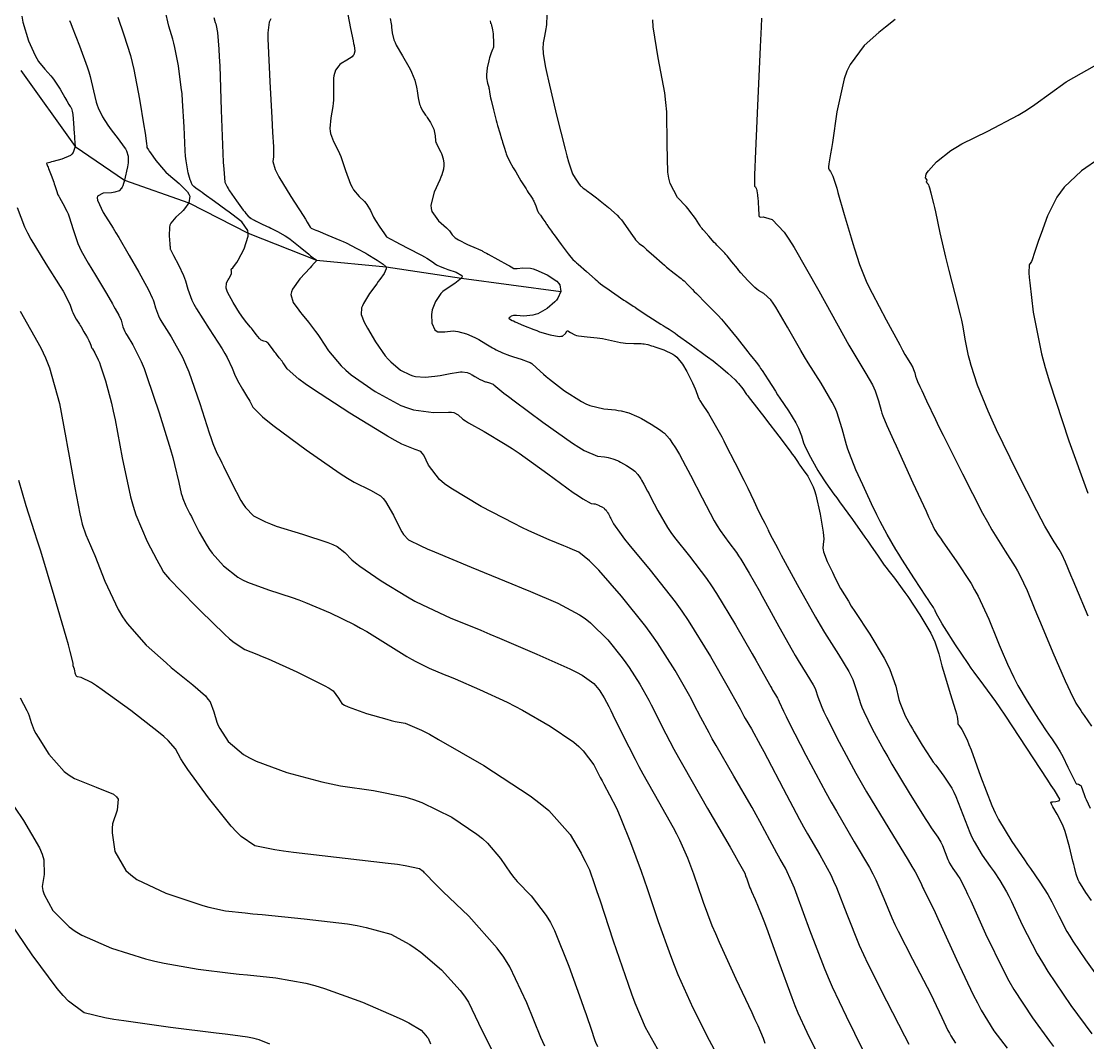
# Model space of a CAD drawing. Header units: metres. Extents: x 837475 to 838479, y 1189012 to 1191015.
# Drawn here: x 838254.6 to 838377.8, y 1189400.9 to 1189518.9 of the extents above; entities that cross this region are included whole.
import ezdxf

# ---------------------------------------------------------------- set-up
doc = ezdxf.new("R2010")
doc.units = ezdxf.units.M
doc.header["$LTSCALE"] = 0.3
for name, color, linetype in [('COTAS 10', 1, 'Continuous'), ('COTAS INT', 252, 'Continuous'), ('DRENAJE', 5, 'Continuous')]:
    doc.layers.add(name, color=color, linetype=linetype)

msp = doc.modelspace()

# ---------------------------------------------------------------- linework, layer by layer
at = {"layer": 'COTAS 10'}
for points in [[(838315.31, 1189519.67), (838315.27, 1189518.59), (838315.24, 1189518.32), (838315.21, 1189518.06), (838315.05, 1189517.22), (838314.9, 1189516.45), (838314.88, 1189516.23), (838314.86, 1189516.01), (838314.89, 1189515.2), (838315.18, 1189513.61), (838315.33, 1189512.9), (838315.52, 1189512.07), (838316.44, 1189508.1), (838317.42, 1189504.19), (838317.63, 1189503.39), (838317.82, 1189502.72), (838318.3, 1189501.34), (838318.6, 1189500.83), (838318.68, 1189500.71), (838318.75, 1189500.6), (838318.98, 1189500.25), (838319.19, 1189499.98), (838319.25, 1189499.91), (838319.31, 1189499.85), (838319.53, 1189499.66), (838319.81, 1189499.46), (838319.91, 1189499.39), (838320.01, 1189499.32), (838320.45, 1189499), (838321.05, 1189498.55), (838321.26, 1189498.39), (838321.49, 1189498.21), (838322.45, 1189497.44), (838323.45, 1189496.53), (838323.69, 1189496.26), (838323.93, 1189495.99), (838324.68, 1189494.97), (838325.29, 1189494.07), (838325.44, 1189493.88), (838325.57, 1189493.71), (838325.99, 1189493.29), (838326.47, 1189492.91), (838326.64, 1189492.76), (838326.84, 1189492.59), (838327.69, 1189491.83), (838328.64, 1189490.98), (838328.9, 1189490.76), (838329.15, 1189490.55), (838330.05, 1189489.84), (838330.83, 1189489.23), (838331.01, 1189489.08), (838331.17, 1189488.94), (838331.61, 1189488.51), (838332.14, 1189487.94), (838332.36, 1189487.72), (838332.6, 1189487.48), (838333.74, 1189486.35), (838335.11, 1189484.94), (838335.49, 1189484.51), (838335.88, 1189484.07), (838337.31, 1189482.32), (838338.53, 1189480.76), (838338.78, 1189480.44), (838339.01, 1189480.16), (838339.51, 1189479.55), (838339.88, 1189479.05), (838340.02, 1189478.84), (838340.18, 1189478.6), (838340.88, 1189477.52), (838341.73, 1189476.19), (838341.99, 1189475.8), (838342.24, 1189475.41), (838343.23, 1189473.92), (838344.08, 1189472.54), (838344.26, 1189472.22), (838344.41, 1189471.92), (838344.74, 1189471.05), (838344.99, 1189470.24), (838345.09, 1189469.98), (838345.21, 1189469.7), (838345.77, 1189468.57), (838346.44, 1189467.37), (838346.64, 1189467.05), (838346.83, 1189466.73), (838347.57, 1189465.63), (838348.49, 1189464.32), (838348.81, 1189463.88), (838349.15, 1189463.4), (838350.62, 1189461.37), (838352.07, 1189459.34), (838352.41, 1189458.86), (838352.72, 1189458.42), (838353.6, 1189457.13), (838354.31, 1189456.11), (838354.51, 1189455.83), (838354.72, 1189455.56), (838355.47, 1189454.6), (838356.39, 1189453.38), (838356.7, 1189452.94), (838357.03, 1189452.46), (838358.4, 1189450.37), (838359.67, 1189448.23), (838359.93, 1189447.72), (838360.15, 1189447.25), (838360.63, 1189445.85), (838360.97, 1189444.45), (838361.1, 1189443.97), (838361.25, 1189443.46), (838361.93, 1189441.28), (838362.55, 1189439.31), (838362.66, 1189438.93), (838362.74, 1189438.61), (838362.81, 1189438.02), (838362.81, 1189437.79), (838362.85, 1189437.7), (838362.91, 1189437.59), (838363.26, 1189437.1), (838363.87, 1189435.92), (838364.09, 1189435.38), (838364.34, 1189434.75), (838365.43, 1189431.71), (838366.73, 1189428.33), (838367.11, 1189427.49), (838367.51, 1189426.69), (838369.03, 1189424.15), (838370.49, 1189422.04), (838370.85, 1189421.52), (838371.2, 1189421.03), (838372.28, 1189419.48), (838373.2, 1189418.04), (838373.45, 1189417.62), (838373.68, 1189417.19), (838374.48, 1189415.56), (838375.41, 1189413.75), (838375.73, 1189413.21), (838376.08, 1189412.65), (838377.57, 1189410.49), (838379.03, 1189408.45)], [(838276.83, 1189519.39), (838277.01, 1189518.83), (838277.06, 1189518.64), (838277.1, 1189518.45), (838277.26, 1189517.65), (838277.42, 1189515.74), (838277.46, 1189514.84), (838277.52, 1189513.79), (838277.71, 1189508.68), (838277.9, 1189503.66), (838277.94, 1189502.68), (838277.99, 1189501.86), (838278.11, 1189500.37), (838278.38, 1189499.83), (838278.51, 1189499.61), (838278.67, 1189499.36), (838279.46, 1189498.22), (838280.25, 1189497.14), (838280.41, 1189496.92), (838280.55, 1189496.75), (838280.83, 1189496.42), (838280.95, 1189496.33), (838280.99, 1189496.3), (838281.02, 1189496.27), (838281.16, 1189496.17), (838281.42, 1189496.01), (838281.53, 1189495.95), (838281.66, 1189495.89), (838282.27, 1189495.59), (838283.02, 1189495.24), (838283.23, 1189495.14), (838283.44, 1189495.04), (838284.22, 1189494.67), (838285.1, 1189494.17), (838285.38, 1189493.98), (838285.66, 1189493.77), (838286.81, 1189492.86), (838287.81, 1189492.02), (838288.01, 1189491.86), (838288.17, 1189491.73), (838288.46, 1189491.5), (838288.52, 1189491.48), (838288.54, 1189491.47), (838288.56, 1189491.46), (838288.64, 1189491.42), (838288.69, 1189491.36), (838288.69, 1189491.34), (838288.69, 1189491.32), (838288.66, 1189491.24), (838288.58, 1189491.15), (838288.56, 1189491.12), (838288.53, 1189491.09), (838288.44, 1189490.98), (838288.12, 1189490.64), (838287.96, 1189490.46), (838286.77, 1189489.19), (838285.92, 1189487.99), (838285.81, 1189487.69), (838285.75, 1189487.39), (838286.01, 1189486.44), (838286.66, 1189485.55), (838286.85, 1189485.31), (838287.05, 1189485.06), (838287.79, 1189484.17), (838288.61, 1189483.11), (838288.85, 1189482.77), (838289.11, 1189482.4), (838290.09, 1189480.88), (838291.54, 1189479.14), (838292.09, 1189478.63), (838292.71, 1189478.11), (838295.48, 1189476.16), (838298.46, 1189474.56), (838299.21, 1189474.27), (838299.92, 1189474.04), (838302.24, 1189473.75), (838303.96, 1189473.79), (838304.3, 1189473.77), (838304.58, 1189473.73), (838305.09, 1189473.48), (838305.62, 1189472.97), (838305.91, 1189472.78), (838306.26, 1189472.55), (838308.06, 1189471.55), (838310.52, 1189470.09), (838311.3, 1189469.58), (838312.12, 1189469.03), (838315.43, 1189466.66), (838318.38, 1189464.51), (838318.97, 1189464.1), (838319.46, 1189463.77), (838320.43, 1189463.23), (838320.74, 1189463.2), (838320.82, 1189463.19), (838320.89, 1189463.17), (838321.1, 1189463.12), (838321.29, 1189463.04), (838321.36, 1189463.01), (838321.42, 1189462.97), (838321.68, 1189462.83), (838321.93, 1189462.67), (838321.98, 1189462.62), (838322.03, 1189462.58), (838322.16, 1189462.44), (838322.26, 1189462.29), (838322.29, 1189462.25), (838322.32, 1189462.2), (838322.43, 1189462.02), (838322.58, 1189461.73), (838322.64, 1189461.61), (838322.71, 1189461.48), (838323.02, 1189460.89), (838323.89, 1189459.64), (838324.31, 1189459.1), (838324.81, 1189458.48), (838327.27, 1189455.53), (838330.15, 1189451.87), (838330.91, 1189450.8), (838331.66, 1189449.7), (838334.23, 1189445.53), (838336.27, 1189441.97), (838336.67, 1189441.25), (838337.01, 1189440.66), (838337.65, 1189439.48), (838337.97, 1189438.88), (838338.1, 1189438.65), (838338.25, 1189438.38), (838338.95, 1189437.17), (838340.01, 1189435.26), (838340.39, 1189434.55), (838340.81, 1189433.77), (838342.62, 1189430.3), (838344.52, 1189426.72), (838344.99, 1189425.85), (838345.44, 1189425.05), (838346.87, 1189422.62), (838348.12, 1189420.32), (838348.46, 1189419.59), (838348.8, 1189418.83), (838349.99, 1189415.75), (838351.41, 1189412.19), (838351.89, 1189411.12), (838352.4, 1189410.02), (838354.55, 1189405.75), (838356.66, 1189401.69), (838357.14, 1189400.73)], [(838379.23, 1189503.12), (838377.1, 1189501.67), (838375.11, 1189499.77), (838374.66, 1189499.22), (838374.26, 1189498.64), (838373.15, 1189496.46), (838372.42, 1189494.42), (838372.25, 1189493.94), (838372.1, 1189493.5), (838371.68, 1189492.23), (838371.38, 1189491.38), (838371.31, 1189491.21), (838371.24, 1189491.07), (838371.04, 1189490.79), (838371.01, 1189489.89), (838371.05, 1189489.36), (838371.11, 1189488.71), (838371.52, 1189485.33), (838372.49, 1189480.51), (838372.91, 1189478.95), (838373.38, 1189477.29), (838375.63, 1189470.48), (838377.81, 1189464.41)], [(838254.13, 1189497.42), (838254.97, 1189495.2), (838255.31, 1189494.51), (838255.69, 1189493.78), (838257.42, 1189490.92), (838259.08, 1189488.32), (838259.42, 1189487.76), (838259.7, 1189487.28), (838260.24, 1189486.13), (838260.47, 1189485.47), (838260.54, 1189485.29), (838260.62, 1189485.12), (838260.95, 1189484.53), (838261.31, 1189483.96), (838261.41, 1189483.8), (838261.5, 1189483.65), (838261.83, 1189483.08), (838262.12, 1189482.58), (838262.18, 1189482.47), (838262.24, 1189482.36), (838262.41, 1189482.05), (838262.52, 1189481.81), (838262.55, 1189481.75), (838262.57, 1189481.7), (838262.62, 1189481.51), (838262.71, 1189481.27), (838262.75, 1189481.19), (838262.81, 1189481.09), (838263.09, 1189480.65), (838263.49, 1189479.84), (838263.62, 1189479.51), (838263.76, 1189479.14), (838264.33, 1189477.41), (838265.02, 1189474.81), (838265.22, 1189473.89), (838265.43, 1189472.88), (838266.25, 1189468.5), (838267.22, 1189464), (838267.52, 1189462.92), (838267.84, 1189461.91), (838269.13, 1189458.84), (838270.27, 1189456.7), (838270.49, 1189456.28), (838270.68, 1189455.93), (838271.02, 1189455.27), (838271.73, 1189454.48), (838272.15, 1189454.05), (838272.66, 1189453.52), (838275.3, 1189450.83), (838278.06, 1189448.14), (838278.66, 1189447.6), (838279.18, 1189447.17), (838280.43, 1189446.34), (838281.82, 1189445.82), (838282.42, 1189445.56), (838283.12, 1189445.26), (838286.45, 1189443.77), (838289.59, 1189442.21), (838290.17, 1189441.87), (838290.63, 1189441.56), (838291.26, 1189440.74), (838291.65, 1189440.11), (838291.96, 1189439.93), (838292.35, 1189439.73), (838294.49, 1189438.97), (838296.82, 1189438.3), (838297.33, 1189438.16), (838297.79, 1189438.05), (838298.97, 1189437.82), (838300.85, 1189437.02), (838301.75, 1189436.55), (838302.82, 1189435.97), (838308.04, 1189432.95), (838313.39, 1189429.46), (838314.55, 1189428.57), (838315.56, 1189427.73), (838318, 1189424.97), (838319.27, 1189422.8), (838319.53, 1189422.33), (838319.76, 1189421.91), (838320.26, 1189420.87), (838320.84, 1189419.2), (838321.11, 1189418.39), (838321.43, 1189417.43), (838322.99, 1189412.7), (838324.7, 1189407.69), (838325.11, 1189406.55), (838325.5, 1189405.52), (838326.67, 1189402.7), (838328.4, 1189399.61)], [(838283.33, 1189400.75), (838282.07, 1189401.23), (838281.77, 1189401.33), (838281.5, 1189401.41), (838280.75, 1189401.57), (838279.03, 1189401.77), (838278.15, 1189401.88), (838277.1, 1189402.01), (838271.85, 1189402.68), (838266.44, 1189403.43), (838265.28, 1189403.61), (838264.27, 1189403.79), (838261.85, 1189404.36), (838260.05, 1189405.71), (838259.43, 1189406.37), (838258.75, 1189407.16), (838255.86, 1189411.06), (838253.27, 1189414.89)]]:
    msp.add_lwpolyline(points, dxfattribs=at)
at = {"layer": 'COTAS INT'}
for points in [[(838351.88, 1189400), (838349.96, 1189403.93), (838348.31, 1189407.34), (838347.85, 1189408.4), (838347.39, 1189409.51), (838345.72, 1189413.93), (838344.26, 1189417.92), (838343.93, 1189418.76), (838343.64, 1189419.48), (838342.88, 1189421.1), (838342.29, 1189422.12), (838342.1, 1189422.46), (838341.9, 1189422.82), (838341.1, 1189424.33), (838339.94, 1189426.48), (838339.51, 1189427.24), (838339.03, 1189428.08), (838336.93, 1189431.72), (838334.88, 1189435.27), (838334.44, 1189436.04), (838334.06, 1189436.74), (838333.13, 1189438.49), (838332.32, 1189440.05), (838332.02, 1189440.61), (838331.68, 1189441.23), (838330.14, 1189443.94), (838328.12, 1189447.14), (838327.46, 1189448.06), (838326.77, 1189449), (838323.94, 1189452.52), (838321.31, 1189455.51), (838320.74, 1189456.11), (838320.24, 1189456.61), (838319.01, 1189457.59), (838318.01, 1189458.01), (838317.66, 1189458.16), (838317.27, 1189458.32), (838315.59, 1189459.01), (838313.23, 1189460.07), (838312.42, 1189460.47), (838311.53, 1189460.91), (838307.74, 1189462.88), (838304.22, 1189464.98), (838303.5, 1189465.51), (838302.9, 1189466.01), (838301.64, 1189467.64), (838301.09, 1189468.82), (838300.93, 1189469.05), (838300.76, 1189469.22), (838300.12, 1189469.48), (838298.55, 1189470.09), (838297.8, 1189470.5), (838296.91, 1189471), (838292.55, 1189473.67), (838288.25, 1189476.48), (838287.39, 1189477.07), (838286.68, 1189477.59), (838285.32, 1189478.77), (838284.93, 1189479.37), (838284.83, 1189479.52), (838284.74, 1189479.66), (838284.41, 1189480.07), (838284.08, 1189480.47), (838283.99, 1189480.6), (838283.89, 1189480.73), (838283.5, 1189481.27), (838283.11, 1189481.74), (838283.02, 1189481.83), (838282.93, 1189481.9), (838282.63, 1189482), (838282.33, 1189482.11), (838282.24, 1189482.19), (838282.14, 1189482.28), (838281.74, 1189482.76), (838281.32, 1189483.33), (838281.2, 1189483.48), (838281.08, 1189483.62), (838280.66, 1189484.1), (838280.16, 1189484.74), (838280, 1189484.98), (838279.82, 1189485.24), (838279.07, 1189486.44), (838278.44, 1189487.63), (838278.34, 1189487.89), (838278.28, 1189488.12), (838278.3, 1189488.71), (838278.52, 1189489.08), (838278.57, 1189489.18), (838278.62, 1189489.26), (838278.78, 1189489.55), (838278.88, 1189489.79), (838278.89, 1189489.85), (838278.9, 1189489.9), (838278.88, 1189490.09), (838278.86, 1189490.25), (838278.88, 1189490.29), (838278.9, 1189490.33), (838279.04, 1189490.46), (838279.35, 1189490.88), (838279.49, 1189491.09), (838279.64, 1189491.35), (838280.36, 1189492.67), (838280.83, 1189494.12), (838280.83, 1189494.47), (838280.77, 1189494.79), (838280.07, 1189495.78), (838278.94, 1189496.65), (838278.6, 1189496.9), (838278.25, 1189497.16), (838276.92, 1189498.12), (838275.74, 1189498.97), (838275.49, 1189499.15), (838275.27, 1189499.31), (838274.78, 1189499.67), (838274.55, 1189499.85), (838274.5, 1189499.9), (838274.45, 1189499.94), (838274.34, 1189500.07), (838274.22, 1189500.34), (838274.18, 1189500.48), (838274.12, 1189500.64), (838273.89, 1189501.42), (838273.64, 1189502.82), (838273.59, 1189503.36), (838273.54, 1189503.97), (838273.4, 1189506.74), (838273.23, 1189509.77), (838273.17, 1189510.55), (838273.09, 1189511.3), (838272.76, 1189513.79), (838272.35, 1189515.91), (838272.23, 1189516.42), (838272.11, 1189516.9), (838271.63, 1189518.38), (838271.21, 1189520.23)], [(838292.33, 1189519.72), (838292.64, 1189518.11), (838292.93, 1189516.71), (838292.99, 1189516.4), (838293.04, 1189516.14), (838293.13, 1189515.48), (838293.01, 1189515.07), (838292.92, 1189514.96), (838292.81, 1189514.85), (838292.22, 1189514.47), (838291.56, 1189514.06), (838291.41, 1189513.94), (838291.28, 1189513.81), (838290.92, 1189513.3), (838290.71, 1189512.63), (838290.68, 1189512.39), (838290.66, 1189512.14), (838290.66, 1189511.06), (838290.66, 1189509.83), (838290.63, 1189509.48), (838290.6, 1189509.12), (838290.38, 1189507.81), (838290.25, 1189506.57), (838290.27, 1189506.26), (838290.31, 1189505.97), (838290.68, 1189505.04), (838291.21, 1189504.03), (838291.36, 1189503.68), (838291.51, 1189503.31), (838292.06, 1189501.7), (838292.65, 1189500.14), (838292.82, 1189499.8), (838292.99, 1189499.49), (838293.65, 1189498.7), (838294.26, 1189498.11), (838294.41, 1189497.94), (838294.54, 1189497.76), (838294.93, 1189497.07), (838295.3, 1189496.33), (838295.41, 1189496.12), (838295.54, 1189495.91), (838296.03, 1189495.15), (838296.48, 1189494.51), (838296.56, 1189494.38), (838296.64, 1189494.27), (838296.79, 1189494.06), (838297.2, 1189493.81), (838297.44, 1189493.68), (838297.73, 1189493.53), (838299.26, 1189492.75), (838300.84, 1189491.92), (838301.17, 1189491.74), (838301.46, 1189491.58), (838302.11, 1189491.16), (838302.46, 1189490.9), (838302.55, 1189490.84), (838302.65, 1189490.78), (838302.99, 1189490.61), (838303.49, 1189490.42), (838303.68, 1189490.35), (838303.89, 1189490.28), (838304.86, 1189489.97), (838305.51, 1189489.56), (838305.53, 1189489.43), (838305.47, 1189489.28), (838304.68, 1189488.66), (838303.57, 1189487.93), (838303.31, 1189487.71), (838303.08, 1189487.48), (838302.44, 1189486.58), (838302.08, 1189485.62), (838302.03, 1189485.35), (838302, 1189485.08), (838302.05, 1189484.08), (838302.39, 1189483.31), (838302.54, 1189483.18), (838302.71, 1189483.08), (838303.52, 1189483.06), (838304.49, 1189483.16), (838304.77, 1189483.15), (838305.04, 1189483.11), (838306.04, 1189482.83), (838306.99, 1189482.41), (838307.24, 1189482.28), (838307.48, 1189482.16), (838308.29, 1189481.68), (838309.05, 1189481.22), (838309.26, 1189481.1), (838309.47, 1189480.99), (838310.21, 1189480.63), (838310.99, 1189480.32), (838311.22, 1189480.24), (838311.45, 1189480.16), (838312.34, 1189479.91), (838313.17, 1189479.61), (838313.38, 1189479.5), (838313.57, 1189479.39), (838314.14, 1189478.9), (838314.93, 1189478.17), (838315.26, 1189477.9), (838315.64, 1189477.59), (838317.38, 1189476.26), (838319.32, 1189475.01), (838319.82, 1189474.76), (838320.3, 1189474.56), (838321.91, 1189474.17), (838323.26, 1189474.03), (838323.58, 1189473.98), (838323.89, 1189473.93), (838324.81, 1189473.69), (838325.68, 1189473.33), (838325.95, 1189473.19), (838326.24, 1189473.05), (838327.39, 1189472.41), (838328.46, 1189471.71), (838328.7, 1189471.52), (838328.92, 1189471.34), (838329.5, 1189470.71), (838329.93, 1189470.06), (838330.05, 1189469.87), (838330.18, 1189469.66), (838330.65, 1189468.87), (838331.34, 1189467.59), (838331.61, 1189467.08), (838331.91, 1189466.51), (838333.25, 1189463.89), (838334.67, 1189461.24), (838335.01, 1189460.65), (838335.34, 1189460.12), (838336.33, 1189458.71), (838337.22, 1189457.56), (838337.47, 1189457.18), (838337.73, 1189456.79), (838338.71, 1189455.18), (838339.85, 1189453.16), (838340.21, 1189452.51), (838340.59, 1189451.82), (838342.14, 1189449.01), (838343.65, 1189446.29), (838344.02, 1189445.66), (838344.35, 1189445.08), (838345.37, 1189443.45), (838346.09, 1189442.27), (838346.24, 1189441.99), (838346.36, 1189441.72), (838346.65, 1189440.9), (838347.1, 1189439.67), (838347.34, 1189439.14), (838347.63, 1189438.53), (838349.08, 1189435.66), (838351.03, 1189432.06), (838351.64, 1189430.99), (838352.27, 1189429.89), (838354.83, 1189425.66), (838357.06, 1189422), (838357.51, 1189421.26), (838357.87, 1189420.64), (838358.55, 1189419.38), (838358.78, 1189418.81), (838358.86, 1189418.63), (838358.96, 1189418.43), (838359.38, 1189417.6), (838360.18, 1189415.96), (838360.51, 1189415.25), (838360.89, 1189414.43), (838362.65, 1189410.52), (838364.58, 1189406.44), (838365.06, 1189405.51), (838365.52, 1189404.66), (838366.98, 1189402.3), (838368.49, 1189400.27)], [(838254.65, 1189519.53), (838254.79, 1189518.85), (838255.43, 1189516.69), (838256.19, 1189515.01), (838256.39, 1189514.64), (838256.6, 1189514.3), (838257.32, 1189513.4), (838258.03, 1189512.65), (838258.22, 1189512.41), (838258.41, 1189512.16), (838259.08, 1189511.11), (838259.64, 1189510.15), (838259.76, 1189509.94), (838259.86, 1189509.76), (838260.11, 1189509.33), (838260.25, 1189509.11), (838260.29, 1189509.06), (838260.32, 1189509.01), (838260.41, 1189508.89), (838260.49, 1189508.56), (838260.52, 1189508.39), (838260.54, 1189508.19), (838260.64, 1189507.16), (838260.72, 1189505.98), (838260.74, 1189505.69), (838260.76, 1189505.41), (838260.81, 1189504.5), (838260.6, 1189503.77), (838260.45, 1189503.6), (838260.27, 1189503.45), (838259.28, 1189503.02), (838258.27, 1189502.75), (838258.07, 1189502.69), (838257.91, 1189502.65), (838257.6, 1189502.57), (838257.54, 1189502.54), (838257.53, 1189502.53), (838257.53, 1189502.52), (838257.54, 1189502.45), (838257.64, 1189502.21), (838257.69, 1189502.09), (838257.75, 1189501.94), (838258.04, 1189501.18), (838258.34, 1189500.34), (838258.41, 1189500.15), (838258.47, 1189499.96), (838258.65, 1189499.41), (838258.84, 1189498.89), (838258.92, 1189498.73), (838259.01, 1189498.57), (838259.4, 1189497.91), (838259.87, 1189497.01), (838260, 1189496.7), (838260.13, 1189496.36), (838260.59, 1189494.89), (838261.14, 1189493.28), (838261.32, 1189492.86), (838261.51, 1189492.44), (838262.32, 1189491), (838263.18, 1189489.62), (838263.42, 1189489.24), (838263.65, 1189488.86), (838264.45, 1189487.49), (838265.14, 1189486.28), (838265.3, 1189485.99), (838265.45, 1189485.73), (838265.86, 1189484.97), (838266.13, 1189484.4), (838266.18, 1189484.25), (838266.23, 1189484.12), (838266.35, 1189483.66), (838266.57, 1189483.09), (838266.68, 1189482.88), (838266.82, 1189482.64), (838267.5, 1189481.57), (838268.46, 1189479.62), (838268.78, 1189478.82), (838269.12, 1189477.91), (838270.53, 1189473.71), (838271.82, 1189469.48), (838272.09, 1189468.55), (838272.31, 1189467.73), (838272.81, 1189465.65), (838273.08, 1189464.39), (838273.17, 1189464.08), (838273.26, 1189463.8), (838273.62, 1189462.94), (838274.09, 1189462.03), (838274.25, 1189461.72), (838274.42, 1189461.38), (838275.14, 1189459.93), (838276.06, 1189458.34), (838276.35, 1189457.91), (838276.67, 1189457.49), (838277.96, 1189456.03), (838279.62, 1189454.73), (838280.17, 1189454.42), (838280.75, 1189454.12), (838283.18, 1189453.23), (838285.9, 1189452.36), (838286.67, 1189452.08), (838287.44, 1189451.79), (838290.28, 1189450.59), (838293.05, 1189449.23), (838293.79, 1189448.83), (838294.51, 1189448.43), (838296.97, 1189446.91), (838299.15, 1189445.54), (838299.68, 1189445.24), (838300.18, 1189444.96), (838301.74, 1189444.2), (838303.46, 1189443.48), (838304.07, 1189443.23), (838304.72, 1189442.95), (838307.55, 1189441.74), (838310.74, 1189440.26), (838311.62, 1189439.81), (838312.51, 1189439.34), (838315.71, 1189437.51), (838318.43, 1189435.64), (838319.02, 1189435.14), (838319.53, 1189434.66), (838320.76, 1189433.02), (838321.5, 1189431.55), (838321.7, 1189431.17), (838321.89, 1189430.8), (838322.57, 1189429.57), (838323.35, 1189428.03), (838323.6, 1189427.47), (838323.87, 1189426.84), (838324.97, 1189424.06), (838326.2, 1189420.73), (838326.55, 1189419.75), (838326.9, 1189418.75), (838328.19, 1189414.93), (838329.59, 1189410.98), (838330.02, 1189409.89), (838330.46, 1189408.81), (838332.19, 1189404.93), (838334.07, 1189401.19), (838334.62, 1189400.2)], [(838260.18, 1189519.05), (838260.32, 1189518.69), (838260.48, 1189518.26), (838261.33, 1189516.1), (838262.21, 1189513.7), (838262.4, 1189513.12), (838262.57, 1189512.58), (838262.96, 1189510.92), (838263.26, 1189509.6), (838263.37, 1189509.26), (838263.48, 1189508.95), (838263.98, 1189507.91), (838264.6, 1189506.95), (838264.79, 1189506.68), (838264.99, 1189506.4), (838265.8, 1189505.37), (838266.49, 1189504.42), (838266.63, 1189504.2), (838266.74, 1189503.99), (838266.94, 1189503.37), (838266.96, 1189502.87), (838266.95, 1189502.74), (838266.94, 1189502.6), (838266.87, 1189502.13), (838266.76, 1189501.62), (838266.72, 1189501.45), (838266.68, 1189501.28), (838266.52, 1189500.58), (838266.32, 1189499.94), (838266.25, 1189499.79), (838266.18, 1189499.67), (838265.89, 1189499.36), (838265.41, 1189499.2), (838265.22, 1189499.17), (838265.01, 1189499.14), (838264.06, 1189499.1), (838263.39, 1189498.75), (838263.35, 1189498.54), (838263.39, 1189498.27), (838264.06, 1189496.87), (838265.2, 1189495.05), (838265.52, 1189494.52), (838265.85, 1189493.98), (838267.07, 1189491.9), (838268.17, 1189489.97), (838268.42, 1189489.52), (838268.65, 1189489.1), (838269.3, 1189487.9), (838269.73, 1189486.99), (838269.82, 1189486.76), (838269.9, 1189486.54), (838270.09, 1189485.82), (838270.44, 1189484.91), (838270.61, 1189484.57), (838270.83, 1189484.19), (838271.91, 1189482.49), (838273.22, 1189480.12), (838273.58, 1189479.32), (838273.94, 1189478.45), (838275.23, 1189474.77), (838276.31, 1189471.4), (838276.54, 1189470.73), (838276.73, 1189470.16), (838277.19, 1189469.05), (838277.6, 1189468.28), (838277.78, 1189467.93), (838277.98, 1189467.52), (838278.91, 1189465.57), (838279.97, 1189463.57), (838280.25, 1189463.13), (838280.52, 1189462.75), (838281.43, 1189461.79), (838282.83, 1189461.09), (838283.4, 1189460.86), (838284.06, 1189460.62), (838287.1, 1189459.67), (838290.02, 1189458.72), (838290.6, 1189458.48), (838291.08, 1189458.26), (838291.99, 1189457.58), (838292.79, 1189456.71), (838293.2, 1189456.37), (838293.7, 1189455.99), (838296.16, 1189454.28), (838299.22, 1189452.42), (838300.08, 1189451.95), (838300.95, 1189451.5), (838304.17, 1189450.03), (838307.68, 1189448.58), (838308.75, 1189448.13), (838309.85, 1189447.66), (838314.17, 1189445.83), (838317.96, 1189444.11), (838318.73, 1189443.72), (838319.39, 1189443.37), (838320.76, 1189442.42), (838321.31, 1189441.74), (838321.45, 1189441.56), (838321.57, 1189441.38), (838321.96, 1189440.76), (838322.5, 1189439.75), (838322.71, 1189439.32), (838322.96, 1189438.82), (838324.08, 1189436.51), (838325.52, 1189433.66), (838325.96, 1189432.83), (838326.42, 1189431.98), (838328.24, 1189428.78), (838329.93, 1189425.77), (838330.31, 1189425.04), (838330.65, 1189424.36), (838331.58, 1189422.27), (838332.27, 1189420.41), (838332.46, 1189419.86), (838332.66, 1189419.3), (838333.38, 1189417.16), (838334.4, 1189414.45), (838334.79, 1189413.52), (838335.22, 1189412.52), (838337.16, 1189408.3), (838338.99, 1189404.39), (838339.36, 1189403.58), (838339.68, 1189402.9), (838340.3, 1189401.45), (838340.51, 1189400.87)], [(838265.77, 1189519.43), (838266.43, 1189517.37), (838267.2, 1189514.98), (838267.41, 1189514.2), (838267.6, 1189513.37), (838268.26, 1189509.94), (838268.77, 1189506.86), (838268.87, 1189506.25), (838268.95, 1189505.74), (838269.08, 1189504.79), (838269.09, 1189504.57), (838269.09, 1189504.52), (838269.1, 1189504.47), (838269.12, 1189504.36), (838269.29, 1189504.08), (838269.39, 1189503.94), (838269.51, 1189503.76), (838270.14, 1189502.88), (838271.03, 1189501.81), (838271.31, 1189501.51), (838271.61, 1189501.23), (838272.84, 1189500.2), (838273.82, 1189499.24), (838273.97, 1189498.99), (838274.06, 1189498.75), (838273.96, 1189497.96), (838273.45, 1189497.26), (838273.29, 1189497.08), (838273.12, 1189496.9), (838272.45, 1189496.3), (838271.88, 1189495.62), (838271.78, 1189495.4), (838271.71, 1189495.16), (838271.67, 1189494.14), (838271.77, 1189493.23), (838271.78, 1189493.05), (838271.8, 1189492.91), (838271.81, 1189492.67), (838271.81, 1189492.64), (838271.81, 1189492.62), (838271.81, 1189492.62), (838271.83, 1189492.58), (838271.98, 1189492.28), (838272.07, 1189492.11), (838272.18, 1189491.9), (838272.75, 1189490.82), (838273.33, 1189489.58), (838273.46, 1189489.26), (838273.57, 1189488.96), (838273.83, 1189487.98), (838274.3, 1189486.73), (838274.54, 1189486.26), (838274.84, 1189485.74), (838276.32, 1189483.41), (838277.82, 1189481.09), (838278.13, 1189480.57), (838278.4, 1189480.11), (838278.97, 1189478.87), (838279.32, 1189477.96), (838279.45, 1189477.7), (838279.58, 1189477.43), (838280.16, 1189476.43), (838280.74, 1189475.49), (838280.88, 1189475.26), (838281, 1189475.04), (838281.36, 1189474.36), (838282.48, 1189473.23), (838283.08, 1189472.74), (838283.82, 1189472.16), (838287.53, 1189469.41), (838291.44, 1189466.7), (838292.29, 1189466.16), (838293.04, 1189465.7), (838294.94, 1189464.76), (838296.1, 1189464.1), (838296.4, 1189463.81), (838296.68, 1189463.47), (838297.6, 1189461.87), (838298.37, 1189460.28), (838298.57, 1189459.94), (838298.75, 1189459.66), (838299.33, 1189459.01), (838300.76, 1189458.32), (838301.48, 1189458), (838302.34, 1189457.64), (838306.59, 1189455.87), (838311.26, 1189453.95), (838312.38, 1189453.48), (838313.43, 1189453.04), (838316.59, 1189451.71), (838319.1, 1189450.36), (838319.74, 1189449.92), (838320.35, 1189449.44), (838322.35, 1189447.47), (838324.04, 1189445.37), (838324.45, 1189444.81), (838324.84, 1189444.26), (838326.05, 1189442.35), (838327.09, 1189440.49), (838327.36, 1189439.96), (838327.64, 1189439.44), (838328.6, 1189437.5), (838329.99, 1189434.85), (838330.53, 1189433.87), (838331.14, 1189432.79), (838333.9, 1189427.99), (838336.51, 1189423.5), (838337.02, 1189422.61), (838337.44, 1189421.87), (838338.18, 1189420.49), (838338.33, 1189420.09), (838338.37, 1189419.97), (838338.42, 1189419.85), (838338.57, 1189419.39), (838338.79, 1189418.8), (838338.88, 1189418.6), (838338.97, 1189418.39), (838339.39, 1189417.48), (838340.1, 1189415.75), (838340.38, 1189415.01), (838340.69, 1189414.17), (838342.12, 1189410.21), (838343.62, 1189406.12), (838343.98, 1189405.2), (838344.32, 1189404.36), (838345.36, 1189402.12), (838346.43, 1189399.93)], [(838283.42, 1189519.24), (838283.23, 1189518.85), (838283.1, 1189517.6), (838283.1, 1189516.93), (838283.12, 1189516.12), (838283.3, 1189512), (838283.54, 1189507.78), (838283.63, 1189506.15), (838283.73, 1189504.46), (838283.75, 1189503.68), (838283.74, 1189503.48), (838283.73, 1189503.3), (838283.66, 1189502.75), (838283.92, 1189501.84), (838284.12, 1189501.44), (838284.37, 1189500.96), (838285.75, 1189498.69), (838287.15, 1189496.5), (838287.42, 1189496.08), (838287.64, 1189495.74), (838287.99, 1189495.17), (838288.02, 1189495.13), (838288.03, 1189495.11), (838288.04, 1189495.1), (838288.09, 1189495.05), (838288.43, 1189494.89), (838288.62, 1189494.81), (838288.85, 1189494.72), (838290.01, 1189494.25), (838291.4, 1189493.67), (838291.77, 1189493.5), (838292.13, 1189493.33), (838293.37, 1189492.7), (838294.4, 1189492.14), (838294.62, 1189492.01), (838294.82, 1189491.9), (838295.33, 1189491.58), (838295.71, 1189491.33), (838295.82, 1189491.26), (838295.94, 1189491.19), (838296.41, 1189490.9), (838296.74, 1189490.56), (838296.77, 1189490.45), (838296.77, 1189490.33), (838296.54, 1189489.82), (838296.03, 1189489.13), (838295.85, 1189488.89), (838295.66, 1189488.62), (838294.83, 1189487.5), (838294.12, 1189486.35), (838294.01, 1189486.07), (838293.92, 1189485.82), (838293.87, 1189485.05), (838294.23, 1189484.18), (838294.39, 1189483.85), (838294.59, 1189483.49), (838295.53, 1189481.9), (838296.66, 1189480.28), (838296.97, 1189479.91), (838297.28, 1189479.58), (838298.41, 1189478.65), (838299.53, 1189478.09), (838299.84, 1189477.99), (838300.15, 1189477.91), (838301.27, 1189477.83), (838302.39, 1189477.93), (838302.7, 1189477.98), (838303.01, 1189478.02), (838304.14, 1189478.25), (838305.12, 1189478.42), (838305.34, 1189478.44), (838305.55, 1189478.45), (838306.1, 1189478.36), (838306.49, 1189478.19), (838306.59, 1189478.14), (838306.69, 1189478.09), (838307.02, 1189477.89), (838307.33, 1189477.7), (838307.42, 1189477.66), (838307.51, 1189477.61), (838307.81, 1189477.46), (838308.13, 1189477.34), (838308.22, 1189477.3), (838308.32, 1189477.27), (838308.68, 1189477.17), (838309.02, 1189477.04), (838309.11, 1189477), (838309.18, 1189476.95), (838309.42, 1189476.75), (838310.37, 1189475.99), (838310.9, 1189475.58), (838311.55, 1189475.09), (838314.84, 1189472.63), (838318.27, 1189470.19), (838319, 1189469.72), (838319.64, 1189469.34), (838321.17, 1189468.7), (838322, 1189468.61), (838322.2, 1189468.58), (838322.39, 1189468.55), (838322.95, 1189468.4), (838323.49, 1189468.18), (838323.65, 1189468.1), (838323.83, 1189468.01), (838324.53, 1189467.62), (838325.19, 1189467.19), (838325.34, 1189467.07), (838325.47, 1189466.96), (838325.83, 1189466.58), (838326.09, 1189466.18), (838326.17, 1189466.06), (838326.25, 1189465.93), (838326.54, 1189465.44), (838326.96, 1189464.66), (838327.13, 1189464.35), (838327.31, 1189464), (838328.14, 1189462.39), (838329.28, 1189460.44), (838329.66, 1189459.88), (838330.07, 1189459.3), (838331.8, 1189457.12), (838333.78, 1189454.54), (838334.35, 1189453.71), (838334.94, 1189452.82), (838337.12, 1189449.22), (838339.04, 1189445.86), (838339.45, 1189445.13), (838339.82, 1189444.49), (838340.69, 1189442.92), (838341.19, 1189442.04), (838341.3, 1189441.83), (838341.41, 1189441.65), (838341.74, 1189441.12), (838341.97, 1189440.74), (838342.02, 1189440.65), (838342.06, 1189440.56), (838342.16, 1189440.29), (838342.66, 1189439.21), (838342.96, 1189438.61), (838343.33, 1189437.88), (838345.25, 1189434.14), (838347.55, 1189429.82), (838348.17, 1189428.71), (838348.77, 1189427.65), (838350.84, 1189424.14), (838352.59, 1189421.16), (838352.98, 1189420.43), (838353.33, 1189419.73), (838354.27, 1189417.57), (838355.19, 1189415.33), (838355.53, 1189414.59), (838355.9, 1189413.81), (838357.57, 1189410.55), (838359.25, 1189407.33), (838359.63, 1189406.58), (838359.98, 1189405.88), (838360.96, 1189403.82), (838361.66, 1189402.34), (838361.84, 1189402), (838362, 1189401.69), (838362.54, 1189400.84)], [(838297.21, 1189519.28), (838297.33, 1189518.65), (838297.36, 1189518.47), (838297.38, 1189518.29), (838297.45, 1189517.62), (838297.66, 1189516.79), (838297.78, 1189516.51), (838297.92, 1189516.21), (838298.64, 1189514.95), (838299.39, 1189513.67), (838299.55, 1189513.35), (838299.69, 1189513.06), (838300.05, 1189512.15), (838300.25, 1189511.35), (838300.3, 1189511.13), (838300.34, 1189510.91), (838300.47, 1189510.11), (838300.61, 1189509.38), (838300.67, 1189509.21), (838300.72, 1189509.05), (838300.98, 1189508.56), (838301.3, 1189508.11), (838301.4, 1189507.97), (838301.49, 1189507.82), (838301.87, 1189507.26), (838302.2, 1189506.65), (838302.26, 1189506.48), (838302.31, 1189506.31), (838302.4, 1189505.7), (838302.47, 1189505.12), (838302.51, 1189504.96), (838302.56, 1189504.81), (838302.81, 1189504.31), (838303.08, 1189503.82), (838303.14, 1189503.68), (838303.2, 1189503.55), (838303.34, 1189503.04), (838303.41, 1189502.55), (838303.41, 1189502.42), (838303.41, 1189502.3), (838303.38, 1189501.87), (838303.17, 1189501.22), (838303.07, 1189500.95), (838302.94, 1189500.64), (838302.32, 1189499.22), (838301.93, 1189497.7), (838301.95, 1189497.33), (838302.03, 1189496.98), (838302.8, 1189495.9), (838303.74, 1189495.08), (838303.93, 1189494.9), (838304.09, 1189494.74), (838304.4, 1189494.29), (838304.74, 1189493.92), (838304.91, 1189493.8), (838305.12, 1189493.68), (838306.14, 1189493.17), (838307.16, 1189492.73), (838307.35, 1189492.65), (838307.51, 1189492.57), (838307.8, 1189492.45), (838307.84, 1189492.42), (838307.85, 1189492.42), (838307.86, 1189492.41), (838307.88, 1189492.4), (838308.16, 1189492.25), (838308.33, 1189492.15), (838308.55, 1189492.04), (838309.66, 1189491.43), (838310.79, 1189490.82), (838311.01, 1189490.69), (838311.19, 1189490.59), (838311.5, 1189490.4), (838311.68, 1189490.37), (838311.79, 1189490.38), (838311.91, 1189490.39), (838312.54, 1189490.47), (838313.44, 1189490.42), (838313.73, 1189490.35), (838314.05, 1189490.24), (838315.35, 1189489.66), (838316.46, 1189488.9), (838316.66, 1189488.69), (838316.81, 1189488.48), (838316.95, 1189487.72), (838316.59, 1189486.95), (838316.43, 1189486.74), (838316.25, 1189486.53), (838315.35, 1189485.76), (838314.28, 1189485.16), (838313.98, 1189485.06), (838313.69, 1189484.97), (838312.65, 1189484.89), (838311.8, 1189484.94), (838311.62, 1189484.95), (838311.48, 1189484.94), (838311.2, 1189484.87), (838311.11, 1189484.78), (838311.08, 1189484.76), (838311.06, 1189484.74), (838310.97, 1189484.68), (838310.93, 1189484.63), (838310.93, 1189484.62), (838310.93, 1189484.6), (838310.99, 1189484.55), (838311.3, 1189484.39), (838311.46, 1189484.32), (838311.65, 1189484.23), (838312.62, 1189483.8), (838313.81, 1189483.32), (838314.15, 1189483.2), (838314.48, 1189483.08), (838315.72, 1189482.72), (838316.75, 1189482.54), (838316.95, 1189482.55), (838317.13, 1189482.57), (838317.47, 1189482.86), (838317.64, 1189483.15), (838317.7, 1189483.17), (838317.76, 1189483.18), (838318.05, 1189482.99), (838318.54, 1189482.71), (838318.74, 1189482.65), (838318.96, 1189482.59), (838319.97, 1189482.48), (838321.12, 1189482.38), (838321.43, 1189482.33), (838321.74, 1189482.28), (838322.81, 1189482.05), (838323.83, 1189481.84), (838324.12, 1189481.8), (838324.4, 1189481.76), (838325.39, 1189481.72), (838326.23, 1189481.7), (838326.41, 1189481.69), (838326.58, 1189481.68), (838326.97, 1189481.61), (838327.42, 1189481.46), (838327.6, 1189481.4), (838327.81, 1189481.32), (838328.82, 1189480.98), (838329.88, 1189480.48), (838330.12, 1189480.31), (838330.35, 1189480.12), (838331, 1189479.34), (838331.49, 1189478.47), (838331.62, 1189478.24), (838331.74, 1189478), (838332.14, 1189477.18), (838332.46, 1189476.46), (838332.52, 1189476.3), (838332.58, 1189476.16), (838332.71, 1189475.75), (838332.85, 1189475.39), (838332.92, 1189475.27), (838332.99, 1189475.13), (838333.35, 1189474.58), (838333.83, 1189473.85), (838333.98, 1189473.61), (838334.14, 1189473.35), (838334.76, 1189472.29), (838335.52, 1189470.91), (838335.76, 1189470.46), (838336.02, 1189469.98), (838337.06, 1189467.97), (838338.08, 1189465.94), (838338.32, 1189465.44), (838338.55, 1189464.98), (838339.24, 1189463.52), (838339.79, 1189462.35), (838339.92, 1189462.06), (838340.06, 1189461.79), (838340.49, 1189460.94), (838340.84, 1189460.27), (838340.91, 1189460.11), (838340.98, 1189459.97), (838341.17, 1189459.58), (838341.73, 1189458.51), (838342.03, 1189457.95), (838342.4, 1189457.27), (838344.26, 1189453.86), (838346.37, 1189450.08), (838346.9, 1189449.17), (838347.4, 1189448.33), (838349, 1189445.78), (838350.2, 1189443.81), (838350.45, 1189443.33), (838350.66, 1189442.89), (838351.14, 1189441.51), (838351.55, 1189440.13), (838351.73, 1189439.67), (838351.94, 1189439.19), (838352.9, 1189437.18), (838354.25, 1189434.71), (838354.7, 1189433.93), (838355.18, 1189433.11), (838357.18, 1189429.8), (838359.03, 1189426.84), (838359.42, 1189426.24), (838359.74, 1189425.73), (838360.48, 1189424.65), (838360.84, 1189424.1), (838360.93, 1189423.92), (838361.03, 1189423.72), (838361.35, 1189422.91), (838361.67, 1189422.07), (838361.77, 1189421.86), (838361.86, 1189421.66), (838362.24, 1189421.03), (838362.6, 1189420.51), (838362.69, 1189420.38), (838362.78, 1189420.26), (838363.05, 1189419.87), (838363.65, 1189418.68), (838363.94, 1189418.06), (838364.29, 1189417.3), (838366.02, 1189413.48), (838368.12, 1189409.16), (838368.71, 1189408.08), (838369.29, 1189407.05), (838371.43, 1189403.77), (838373.39, 1189401.1), (838373.87, 1189400.46)], [(838308.78, 1189518.99), (838308.81, 1189518.79), (838308.82, 1189518.75), (838308.83, 1189518.72), (838308.87, 1189518.64), (838308.92, 1189518.51), (838308.94, 1189518.44), (838308.96, 1189518.36), (838309.04, 1189517.98), (838309.11, 1189517.49), (838309.12, 1189517.35), (838309.13, 1189517.21), (838309.16, 1189516.69), (838309.16, 1189516.25), (838309.16, 1189516.16), (838309.16, 1189516.09), (838309.15, 1189515.95), (838309.11, 1189515.83), (838309.08, 1189515.77), (838309.05, 1189515.69), (838308.89, 1189515.3), (838308.69, 1189514.74), (838308.64, 1189514.56), (838308.6, 1189514.37), (838308.43, 1189513.58), (838308.34, 1189512.78), (838308.34, 1189512.59), (838308.34, 1189512.4), (838308.45, 1189511.81), (838308.6, 1189511.33), (838308.63, 1189511.22), (838308.65, 1189511.11), (838308.71, 1189510.78), (838308.79, 1189510.3), (838308.83, 1189510.09), (838308.89, 1189509.85), (838309.15, 1189508.72), (838309.46, 1189507.5), (838309.54, 1189507.2), (838309.61, 1189506.92), (838309.88, 1189506.07), (838310.1, 1189505.36), (838310.16, 1189505.18), (838310.21, 1189505), (838310.38, 1189504.4), (838310.57, 1189503.8), (838310.64, 1189503.63), (838310.71, 1189503.46), (838311.02, 1189502.8), (838311.43, 1189502.03), (838311.57, 1189501.79), (838311.72, 1189501.54), (838312.33, 1189500.51), (838312.92, 1189499.57), (838313.05, 1189499.36), (838313.17, 1189499.18), (838313.48, 1189498.73), (838313.69, 1189498.38), (838313.75, 1189498.27), (838313.81, 1189498.15), (838314.04, 1189497.63), (838314.22, 1189497.16), (838314.26, 1189497.06), (838314.29, 1189496.99), (838314.37, 1189496.83), (838314.47, 1189496.69), (838314.52, 1189496.62), (838314.58, 1189496.54), (838314.87, 1189496.12), (838315.19, 1189495.67), (838315.26, 1189495.56), (838315.33, 1189495.46), (838315.52, 1189495.16), (838315.84, 1189494.71), (838315.99, 1189494.51), (838316.16, 1189494.27), (838316.99, 1189493.16), (838317.8, 1189492.09), (838317.95, 1189491.88), (838318.08, 1189491.71), (838318.31, 1189491.42), (838318.58, 1189491.18), (838318.73, 1189491.05), (838318.93, 1189490.88), (838319.91, 1189490.02), (838320.9, 1189489.16), (838321.09, 1189488.99), (838321.25, 1189488.85), (838321.51, 1189488.62), (838321.79, 1189488.43), (838321.95, 1189488.31), (838322.15, 1189488.17), (838323.18, 1189487.46), (838324.22, 1189486.74), (838324.43, 1189486.6), (838324.59, 1189486.49), (838324.91, 1189486.28), (838325.29, 1189486.04), (838325.51, 1189485.9), (838325.77, 1189485.73), (838327.12, 1189484.85), (838328.48, 1189483.96), (838328.75, 1189483.79), (838328.98, 1189483.64), (838329.44, 1189483.37), (838329.91, 1189483.06), (838330.15, 1189482.89), (838330.43, 1189482.69), (838331.85, 1189481.66), (838333.31, 1189480.58), (838333.62, 1189480.36), (838333.89, 1189480.16), (838334.52, 1189479.7), (838335.01, 1189479.33), (838335.18, 1189479.18), (838335.38, 1189479.02), (838336.23, 1189478.29), (838337.09, 1189477.5), (838337.28, 1189477.29), (838337.46, 1189477.1), (838337.96, 1189476.46), (838338.4, 1189475.83), (838338.53, 1189475.65), (838338.68, 1189475.45), (838339.26, 1189474.7), (838340.08, 1189473.65), (838340.38, 1189473.27), (838340.7, 1189472.85), (838342.11, 1189471.01), (838343.42, 1189469.29), (838343.68, 1189468.94), (838343.9, 1189468.65), (838344.3, 1189468.07), (838344.4, 1189467.88), (838344.43, 1189467.84), (838344.45, 1189467.8), (838344.54, 1189467.67), (838344.73, 1189467.4), (838344.82, 1189467.27), (838344.93, 1189467.12), (838345.47, 1189466.38), (838346.09, 1189465.16), (838346.25, 1189464.71), (838346.4, 1189464.21), (838346.91, 1189462), (838347.26, 1189459.92), (838347.3, 1189459.5), (838347.33, 1189459.16), (838347.25, 1189458.48), (838347.19, 1189458.05), (838347.23, 1189457.86), (838347.29, 1189457.63), (838347.72, 1189456.54), (838348.31, 1189455.27), (838348.48, 1189454.93), (838348.65, 1189454.59), (838349.26, 1189453.42), (838350.16, 1189451.92), (838350.5, 1189451.37), (838350.89, 1189450.76), (838352.63, 1189448.11), (838354.31, 1189445.35), (838354.66, 1189444.68), (838354.96, 1189444.05), (838355.63, 1189442.12), (838356, 1189440.59), (838356.12, 1189440.21), (838356.24, 1189439.84), (838356.73, 1189438.7), (838357.35, 1189437.56), (838357.56, 1189437.2), (838357.78, 1189436.82), (838358.7, 1189435.3), (838359.7, 1189433.75), (838359.97, 1189433.35), (838360.25, 1189432.97), (838361.2, 1189431.71), (838362.11, 1189430.32), (838362.35, 1189429.86), (838362.58, 1189429.36), (838363.39, 1189427.3), (838364.2, 1189425.2), (838364.44, 1189424.67), (838364.69, 1189424.18), (838365.63, 1189422.59), (838366.55, 1189421.28), (838366.77, 1189420.95), (838366.99, 1189420.65), (838367.66, 1189419.67), (838368.43, 1189418.36), (838368.69, 1189417.84), (838368.99, 1189417.24), (838370.25, 1189414.52), (838371.98, 1189411.17), (838372.57, 1189410.17), (838373.2, 1189409.15), (838375.88, 1189405.23), (838378.3, 1189401.92)], [(838378.24, 1189417.34), (838377.61, 1189418.27), (838376.96, 1189419.26), (838376.83, 1189419.5), (838376.72, 1189419.72), (838376.47, 1189420.37), (838376.27, 1189421.19), (838376.2, 1189421.51), (838376.11, 1189421.88), (838375.71, 1189423.54), (838375.21, 1189425.3), (838375.06, 1189425.73), (838374.9, 1189426.12), (838374.29, 1189427.33), (838373.79, 1189428.16), (838373.69, 1189428.32), (838373.62, 1189428.46), (838373.54, 1189428.69), (838373.67, 1189428.73), (838373.72, 1189428.74), (838373.79, 1189428.75), (838374.13, 1189428.79), (838374.45, 1189428.86), (838374.5, 1189428.89), (838374.55, 1189428.92), (838374.58, 1189429.07), (838373.96, 1189430.08), (838373.59, 1189430.65), (838373.14, 1189431.36), (838370.79, 1189434.96), (838368.26, 1189438.78), (838367.69, 1189439.62), (838367.18, 1189440.36), (838365.81, 1189442.24), (838364.7, 1189443.72), (838364.35, 1189444.2), (838363.99, 1189444.73), (838362.55, 1189446.88), (838361.27, 1189448.88), (838361.01, 1189449.3), (838360.8, 1189449.66), (838360.35, 1189450.46), (838360.19, 1189450.83), (838360.15, 1189450.92), (838360.11, 1189450.99), (838359.99, 1189451.2), (838359.59, 1189451.81), (838359.37, 1189452.13), (838359.11, 1189452.53), (838357.81, 1189454.52), (838356.35, 1189456.79), (838355.99, 1189457.36), (838355.66, 1189457.9), (838354.65, 1189459.63), (838353.85, 1189461.13), (838353.64, 1189461.52), (838353.45, 1189461.9), (838352.83, 1189463.19), (838352.21, 1189464.54), (838352.02, 1189464.96), (838351.82, 1189465.4), (838351.04, 1189467.13), (838350.29, 1189468.99), (838350.11, 1189469.5), (838349.94, 1189470.01), (838349.45, 1189471.87), (838348.83, 1189473.8), (838348.58, 1189474.37), (838348.3, 1189474.94), (838347.01, 1189477.12), (838345.5, 1189479.49), (838345.08, 1189480.18), (838344.66, 1189480.9), (838343.13, 1189483.61), (838341.77, 1189485.93), (838341.46, 1189486.39), (838341.19, 1189486.77), (838340.41, 1189487.5), (838339.77, 1189487.85), (838339.57, 1189488), (838339.36, 1189488.18), (838338.55, 1189488.99), (838337.73, 1189489.9), (838337.52, 1189490.14), (838337.33, 1189490.37), (838336.69, 1189491.15), (838336.15, 1189491.83), (838336.01, 1189491.99), (838335.87, 1189492.14), (838335.44, 1189492.6), (838334.98, 1189493.07), (838334.83, 1189493.23), (838334.67, 1189493.4), (838334.03, 1189494.12), (838333.46, 1189494.77), (838333.35, 1189494.9), (838333.26, 1189495), (838333.12, 1189495.16), (838333.03, 1189495.32), (838332.96, 1189495.42), (838332.89, 1189495.54), (838332.48, 1189496.16), (838331.86, 1189497), (838331.65, 1189497.26), (838331.42, 1189497.53), (838330.42, 1189498.58), (838329.56, 1189500.2), (838329.41, 1189500.82), (838329.3, 1189501.53), (838329.22, 1189504.72), (838329.17, 1189508.5), (838329.07, 1189509.58), (838328.94, 1189510.67), (838328.2, 1189514.72), (838327.6, 1189518.32), (838327.57, 1189519.13)], [(838340.13, 1189519.33), (838340.08, 1189518.3), (838339.97, 1189515.99), (838339.62, 1189508.33), (838339.39, 1189503.07), (838339.35, 1189502.06), (838339.33, 1189501.24), (838339.33, 1189499.9), (838339.4, 1189499.83), (838339.42, 1189499.81), (838339.43, 1189499.79), (838339.48, 1189499.73), (838339.51, 1189499.67), (838339.51, 1189499.65), (838339.52, 1189499.64), (838339.54, 1189499.56), (838339.57, 1189499.41), (838339.58, 1189499.34), (838339.65, 1189498.91), (838339.71, 1189498.41), (838339.72, 1189498.24), (838339.74, 1189498.05), (838339.76, 1189497.28), (838339.8, 1189496.61), (838339.83, 1189496.5), (838339.85, 1189496.41), (838339.99, 1189496.33), (838340.3, 1189496.35), (838340.44, 1189496.33), (838340.6, 1189496.29), (838341.36, 1189496.05), (838342.74, 1189494.59), (838343.29, 1189493.78), (838343.91, 1189492.8), (838346.76, 1189487.82), (838349.61, 1189482.63), (838350.23, 1189481.52), (838350.78, 1189480.55), (838352.16, 1189478.26), (838352.94, 1189476.95), (838353.11, 1189476.6), (838353.26, 1189476.26), (838353.64, 1189475.1), (838353.94, 1189473.98), (838354.04, 1189473.67), (838354.14, 1189473.36), (838354.6, 1189472.24), (838355.37, 1189470.54), (838355.67, 1189469.87), (838356.02, 1189469.11), (838357.62, 1189465.63), (838359.14, 1189462.33), (838359.43, 1189461.69), (838359.68, 1189461.16), (838360.11, 1189460.23), (838360.55, 1189459.56), (838360.8, 1189459.21), (838361.09, 1189458.78), (838362.62, 1189456.6), (838364.33, 1189453.96), (838364.75, 1189453.23), (838365.15, 1189452.5), (838366.38, 1189449.87), (838367.36, 1189447.48), (838367.6, 1189446.9), (838367.82, 1189446.35), (838368.53, 1189444.66), (838369.26, 1189443.11), (838369.49, 1189442.65), (838369.75, 1189442.18), (838370.81, 1189440.38), (838371.86, 1189438.71), (838372.11, 1189438.32), (838372.34, 1189437.96), (838373.03, 1189436.94), (838373.57, 1189436.19), (838373.7, 1189435.99), (838373.82, 1189435.81), (838374.22, 1189435.22), (838374.64, 1189434.51), (838374.78, 1189434.25), (838374.92, 1189433.97), (838375.53, 1189432.74), (838376.08, 1189431.6), (838376.19, 1189431.38), (838376.27, 1189431.2), (838376.43, 1189430.89), (838376.46, 1189430.85), (838376.47, 1189430.84), (838376.47, 1189430.83), (838376.48, 1189430.82), (838376.53, 1189430.81), (838376.56, 1189430.81), (838376.59, 1189430.81), (838376.76, 1189430.8), (838376.95, 1189430.68), (838377.01, 1189430.62), (838377.05, 1189430.54), (838377.21, 1189430.12), (838377.44, 1189429.48), (838377.53, 1189429.26), (838377.63, 1189429.02), (838378.09, 1189428)], [(838355.55, 1189519.16), (838354.43, 1189518.29), (838354.06, 1189517.98), (838353.66, 1189517.64), (838351.97, 1189516.16), (838350.35, 1189513.97), (838349.99, 1189513.18), (838349.67, 1189512.31), (838348.82, 1189508.5), (838348.31, 1189504.95), (838348.2, 1189504.24), (838348.11, 1189503.65), (838347.92, 1189502.49), (838347.86, 1189502.14), (838347.86, 1189502.06), (838347.87, 1189501.99), (838347.95, 1189501.8), (838348.09, 1189501.61), (838348.13, 1189501.53), (838348.18, 1189501.45), (838348.35, 1189501.06), (838348.67, 1189500.12), (838348.81, 1189499.68), (838348.96, 1189499.16), (838349.69, 1189496.64), (838350.48, 1189493.91), (838350.68, 1189493.26), (838350.86, 1189492.65), (838351.44, 1189490.83), (838352.23, 1189488.92), (838352.54, 1189488.26), (838352.89, 1189487.53), (838354.51, 1189484.44), (838356.09, 1189481.55), (838356.42, 1189480.96), (838356.7, 1189480.46), (838357.32, 1189479.41), (838357.59, 1189478.96), (838357.64, 1189478.84), (838357.7, 1189478.72), (838357.82, 1189478.32), (838357.93, 1189477.94), (838357.96, 1189477.83), (838358, 1189477.73), (838358.15, 1189477.34), (838358.42, 1189476.76), (838358.52, 1189476.53), (838358.64, 1189476.27), (838359.19, 1189475.08), (838360.21, 1189472.95), (838360.63, 1189472.09), (838361.11, 1189471.12), (838363.33, 1189466.66), (838365.67, 1189462.11), (838366.23, 1189461.09), (838366.74, 1189460.17), (838368.27, 1189457.71), (838369.43, 1189455.92), (838369.71, 1189455.43), (838369.98, 1189454.94), (838370.81, 1189453.17), (838371.7, 1189450.99), (838372.02, 1189450.25), (838372.35, 1189449.44), (838373.8, 1189446), (838375.19, 1189442.75), (838375.5, 1189442.07), (838375.77, 1189441.49), (838376.45, 1189440.15), (838377, 1189439.3), (838377.19, 1189439.02), (838377.39, 1189438.72), (838378.25, 1189437.49)], [(838377.86, 1189450.21), (838376.43, 1189453.59), (838376.13, 1189454.31), (838375.87, 1189454.94), (838375.24, 1189456.46), (838374.81, 1189457.38), (838374.67, 1189457.63), (838374.52, 1189457.89), (838373.92, 1189458.81), (838372.87, 1189460.62), (838372.43, 1189461.43), (838371.94, 1189462.38), (838369.63, 1189466.91), (838367.28, 1189471.74), (838366.76, 1189472.87), (838366.3, 1189473.91), (838365.07, 1189476.91), (838364.33, 1189479.17), (838364.18, 1189479.74), (838364.04, 1189480.28), (838363.7, 1189482.03), (838363.38, 1189483.84), (838363.26, 1189484.41), (838363.12, 1189485.01), (838362.49, 1189487.46), (838361.79, 1189490.16), (838361.6, 1189490.92), (838361.41, 1189491.68), (838360.78, 1189494.49), (838360.25, 1189496.92), (838360.13, 1189497.45), (838360.02, 1189497.91), (838359.73, 1189499.07), (838359.56, 1189499.67), (838359.52, 1189499.79), (838359.49, 1189499.89), (838359.45, 1189500.05), (838359.43, 1189500.07), (838359.42, 1189500.09), (838359.39, 1189500.12), (838359.35, 1189500.17), (838359.33, 1189500.19), (838359.31, 1189500.21), (838359.24, 1189500.3), (838359.18, 1189500.39), (838359.18, 1189500.41), (838359.18, 1189500.43), (838359.23, 1189500.49), (838359.25, 1189500.58), (838359.24, 1189500.62), (838359.22, 1189500.66), (838359.07, 1189500.85), (838359.14, 1189501.27), (838359.26, 1189501.46), (838359.42, 1189501.67), (838360.34, 1189502.71), (838361.98, 1189504), (838362.59, 1189504.38), (838363.26, 1189504.77), (838366.27, 1189506.26), (838369.76, 1189508.09), (838370.74, 1189508.69), (838371.72, 1189509.32), (838375.33, 1189511.97), (838379.47, 1189514.3)], [(838254.45, 1189485.44), (838256.85, 1189481.21), (838257.38, 1189480.05), (838257.84, 1189478.9), (838259.01, 1189474.78), (838259.76, 1189470.8), (838259.95, 1189469.73), (838260.14, 1189468.68), (838260.79, 1189465.02), (838261.36, 1189462.02), (838261.5, 1189461.39), (838261.64, 1189460.84), (838262.05, 1189459.6), (838262.61, 1189458.36), (838262.83, 1189457.82), (838263.08, 1189457.2), (838264.24, 1189454.23), (838265.79, 1189450.96), (838266.3, 1189450.14), (838266.83, 1189449.36), (838269.04, 1189446.87), (838271.32, 1189444.8), (838271.92, 1189444.29), (838272.49, 1189443.81), (838274.41, 1189442.28), (838275.88, 1189440.98), (838276.17, 1189440.63), (838276.41, 1189440.3), (838276.86, 1189439.15), (838277.19, 1189437.95), (838277.35, 1189437.58), (838277.55, 1189437.21), (838278.51, 1189435.73), (838280.26, 1189434.22), (838280.95, 1189433.82), (838281.72, 1189433.44), (838285.28, 1189432.14), (838289.32, 1189431.06), (838290.41, 1189430.82), (838291.49, 1189430.61), (838295.28, 1189430.04), (838298.92, 1189429.33), (838299.9, 1189429.02), (838300.88, 1189428.66), (838304.33, 1189426.97), (838307.25, 1189425.02), (838307.9, 1189424.5), (838308.47, 1189423.99), (838309.97, 1189422.2), (838311.14, 1189420.49), (838311.51, 1189420.02), (838311.91, 1189419.55), (838313.52, 1189417.88), (838315.25, 1189415.62), (838315.73, 1189414.79), (838316.2, 1189413.86), (838317.88, 1189409.77), (838319.29, 1189405.78), (838319.59, 1189404.92), (838319.85, 1189404.18), (838320.47, 1189402.36), (838320.8, 1189401.39), (838320.87, 1189401.18), (838320.95, 1189400.98), (838321.16, 1189400.47)], [(838315.09, 1189400.51), (838314.61, 1189401.51), (838312.99, 1189405.52), (838311.04, 1189409.68), (838310.35, 1189410.78), (838309.59, 1189411.85), (838306.32, 1189415.52), (838303.32, 1189418.39), (838302.73, 1189418.96), (838302.25, 1189419.43), (838301.41, 1189420.31), (838301.2, 1189420.56), (838301.12, 1189420.64), (838301.03, 1189420.71), (838300.61, 1189420.99), (838298.94, 1189421.35), (838298.05, 1189421.49), (838296.98, 1189421.63), (838286.05, 1189422.91), (838284.88, 1189423.06), (838283.88, 1189423.21), (838281.59, 1189423.65), (838280.01, 1189424.73), (838279.46, 1189425.27), (838278.85, 1189425.93), (838276.23, 1189429.2), (838273.85, 1189432.49), (838273.39, 1189433.16), (838273.02, 1189433.73), (838272.4, 1189434.89), (838271.58, 1189435.85), (838271.08, 1189436.3), (838270.46, 1189436.81), (838267.26, 1189439.31), (838263.96, 1189441.71), (838263.28, 1189442.17), (838262.72, 1189442.54), (838261.52, 1189443.13), (838261.1, 1189443.21), (838261.02, 1189443.25), (838260.95, 1189443.31), (838260.82, 1189443.61), (838260.77, 1189443.94), (838260.75, 1189444.01), (838260.74, 1189444.08), (838260.66, 1189444.28), (838260.59, 1189444.45), (838260.58, 1189444.5), (838260.58, 1189444.56), (838260.58, 1189444.79), (838260.26, 1189446.14), (838260.05, 1189446.89), (838259.79, 1189447.82), (838258.4, 1189452.56), (838256.84, 1189457.7), (838256.48, 1189458.88), (838256.14, 1189459.95), (838255.15, 1189462.94), (838254.3, 1189465.88)], [(838254.45, 1189440.75), (838255.23, 1189439.3), (838255.38, 1189438.98), (838255.51, 1189438.68), (838255.74, 1189437.91), (838256.09, 1189437), (838256.29, 1189436.63), (838256.53, 1189436.21), (838257.79, 1189434.25), (838259.57, 1189432.26), (838260.14, 1189431.82), (838260.75, 1189431.44), (838263.24, 1189430.44), (838265.26, 1189429.62), (838265.58, 1189429.34), (838265.79, 1189429.04), (838265.67, 1189427.78), (838265.14, 1189426.2), (838265.09, 1189425.7), (838265.08, 1189425.16), (838265.41, 1189423), (838266.68, 1189420.83), (838267.27, 1189420.3), (838267.95, 1189419.79), (838271.28, 1189418.19), (838274.78, 1189417.02), (838275.56, 1189416.78), (838276.27, 1189416.58), (838278.19, 1189416.16), (838280.45, 1189415.91), (838281.37, 1189415.81), (838282.42, 1189415.71), (838287.28, 1189415.24), (838292.28, 1189414.64), (838293.41, 1189414.45), (838294.44, 1189414.24), (838297.28, 1189413.44), (838299.48, 1189412.27), (838300.11, 1189411.85), (838300.75, 1189411.38), (838303.16, 1189409.32), (838305.32, 1189406.95), (838305.81, 1189406.28), (838306.25, 1189405.61), (838307.44, 1189403.16), (838309.02, 1189399.96)], [(838252.77, 1189429.67), (838254.85, 1189426.6), (838256.71, 1189423.42), (838257.01, 1189422.71), (838257.22, 1189422.06), (838257.23, 1189420.35), (838257.02, 1189418.96), (838257.1, 1189418.51), (838257.24, 1189418.05), (838258.23, 1189416.18), (838260.12, 1189414.29), (838260.82, 1189413.8), (838261.59, 1189413.34), (838265.02, 1189411.83), (838268.95, 1189410.61), (838270.04, 1189410.33), (838271.12, 1189410.09), (838275.02, 1189409.42), (838278.77, 1189408.96), (838279.76, 1189408.85), (838280.72, 1189408.74), (838284.01, 1189408.41), (838287.46, 1189407.79), (838288.52, 1189407.51), (838289.63, 1189407.18), (838294.01, 1189405.58), (838297.91, 1189403.92), (838298.7, 1189403.55), (838299.38, 1189403.22), (838300.8, 1189402.36), (838301.35, 1189401.76), (838301.47, 1189401.59), (838301.59, 1189401.42), (838301.89, 1189400.8)]]:
    msp.add_lwpolyline(points, dxfattribs=at)
at = {"layer": 'DRENAJE'}
for p, q in [((838254.55, 1189513.28), (838260.81, 1189504.5)), ((838260.81, 1189504.5), (838266.52, 1189500.58)), ((838266.52, 1189500.58), (838273.96, 1189497.96)), ((838273.96, 1189497.96), (838280.83, 1189494.47)), ((838280.83, 1189494.47), (838288.69, 1189491.35)), ((838288.69, 1189491.35), (838296.74, 1189490.56)), ((838296.74, 1189490.56), (838305.47, 1189489.28)), ((838305.47, 1189489.28), (838316.95, 1189487.72))]:
    msp.add_line(p, q, dxfattribs=at)

doc.saveas('drawing.dxf')
